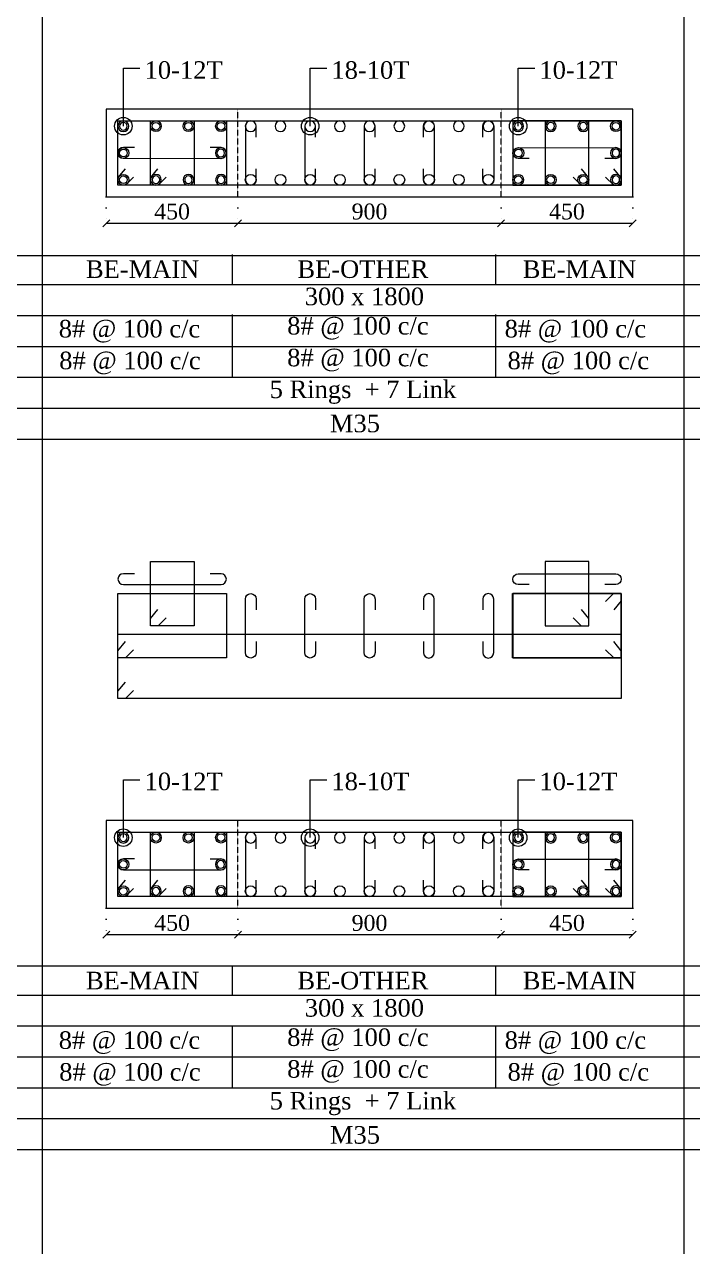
# Model space of a CAD drawing. Header units: millimetres. Extents: x 303 to 27724, y 300 to 68956.
# Drawn here: x 18889 to 21173, y 56484 to 60661 of the extents above; entities that cross this region are included whole.
import ezdxf

# ---------------------------------------------------------------- set-up
doc = ezdxf.new("R2010")
doc.units = ezdxf.units.MM
doc.linetypes.add('( Hidden )', pattern=[0.375, 0.25, -0.125])
doc.linetypes.add('DOT2', pattern=[0.125, 0, -0.125])
doc.layers.get('Defpoints').update_dxf_attribs({"lineweight": 0})
for name, color, linetype, lineweight in [('S-COL. STEEL DIA', 1, 'Continuous', 9), ('S-DIM FOOTING', 7, 'Continuous', 0), ('S-SECTION', 5, 'Continuous', 0), ('S-SECTION MARK', 7, 'Continuous', 0), ('S-SHEET', 7, 'Continuous', 0), ('S-STEEL', 1, 'Continuous', 9), ('S-STEEL-1', 1, 'Continuous', 0), ('S-STEEL-1 C.S.', 106, 'Continuous', 0), ('S-TEXT', 7, 'Continuous', 0)]:
    doc.layers.add(name, color=color, linetype=linetype, lineweight=lineweight)
doc.styles.add('AR', font='ARIALUNI.TTF', dxfattribs={"width": 0.8})
doc.styles.add('S-ROMANS', font='times.ttf')
doc.styles.add('TEXT', font='times.ttf')
doc.dimstyles.new('100', dxfattribs={"dimtxt": 180, "dimasz": 80, "dimexe": 0.18, "dimexo": 0.0625, "dimgap": 1, "dimtad": 1, "dimdec": 0, "dimzin": 0, "dimdsep": 46, "dimtxsty": 'AR', "dimblk": 'DOT', "dimcen": 0.09, "dimse1": 1, "dimse2": 1, "dimclrd": 50, "dimclrt": 256, "dimadec": 0, "dimazin": 0, "dimtfac": 1, "dimtdec": 0, "dimtix": 1, "dimtofl": 0, "dimtmove": 2, "dimatfit": 0, "dimfxl": 1, "dimtolj": 1, "dimtzin": 0, "dimlwd": -1, "dimarcsym": 0})
doc.dimstyles.new('SETU', dxfattribs={"dimtxt": 230, "dimasz": 0.2, "dimexe": 0.1, "dimexo": 0.1, "dimgap": 0.05, "dimtad": 1, "dimdec": 0, "dimzin": 0, "dimdsep": 46, "dimtxsty": 'TEXT', "dimblk": 'OBLIQUE', "dimcen": 0.09, "dimdle": 0.1, "dimclrd": 4, "dimclre": 256, "dimclrt": 256, "dimadec": 1, "dimazin": 0, "dimtfac": 1, "dimtdec": 0, "dimtix": 1, "dimtofl": 0, "dimtmove": 2, "dimatfit": 0, "dimfxl": 1, "dimtolj": 1, "dimtzin": 0, "dimlwd": -1, "dimlwe": -1, "dimarcsym": 1})

# ---------------------------------------------------------------- blocks, each defined once
blk = doc.blocks.new('*U6')
at = {"layer": 'S-COL. STEEL DIA', "lineweight": 5}
for radius in [18.5, 13, 13]:
    blk.add_circle((0, 0), radius, dxfattribs=at)
blk = doc.blocks.new('_Oblique')
at = {"color": 0, "linetype": 'ByBlock', "lineweight": -2}
blk.add_line((-0.5, -0.5), (0.5, 0.5), dxfattribs=at)
blk = doc.blocks.new('*D2259')
at = {"layer": 'Defpoints', "color": 0}
for p in [(19168.8, 57639.9), (19618.8, 57639.9), (19618.8, 57550)]:
    blk.add_point(p, dxfattribs=at)
at = {"layer": 'S-DIM FOOTING', "linetype": 'DOT2', "ltscale": 300}
for p, q in [((19168.8, 57639.8), (19168.8, 57549.9)), ((19618.8, 57639.8), (19618.8, 57549.9))]:
    blk.add_line(p, q, dxfattribs=at)
at = {"layer": 'S-DIM FOOTING', "ltscale": 300}
blk.add_line((19168.7, 57550), (19618.9, 57550), dxfattribs=at)
at = {"layer": 'S-DIM FOOTING', "linetype": 'ByBlock', "xscale": 24, "yscale": 24, "zscale": 24, "rotation": 180}
blk.add_blockref('_Oblique', (19168.8, 57550), dxfattribs=at)
at = {"layer": 'S-DIM FOOTING', "linetype": 'ByBlock', "xscale": 24, "yscale": 24, "zscale": 24}
blk.add_blockref('_Oblique', (19618.8, 57550), dxfattribs=at)
at = {"layer": 'S-DIM FOOTING', "insert": (19393.8, 57589.5), "char_height": 54, "attachment_point": 5, "style": 'TEXT'}
blk.add_mtext('\\A1;450', dxfattribs=at)
blk = doc.blocks.new('*D2260')
at = {"layer": 'Defpoints', "color": 0}
for p in [(19618.8, 57639.9), (20518.8, 57639.9), (20518.8, 57550)]:
    blk.add_point(p, dxfattribs=at)
at = {"layer": 'S-DIM FOOTING', "linetype": 'DOT2', "ltscale": 300}
for p, q in [((19618.8, 57639.8), (19618.8, 57549.9)), ((20518.8, 57639.8), (20518.8, 57549.9))]:
    blk.add_line(p, q, dxfattribs=at)
at = {"layer": 'S-DIM FOOTING', "ltscale": 300}
blk.add_line((19618.7, 57550), (20518.9, 57550), dxfattribs=at)
at = {"layer": 'S-DIM FOOTING', "linetype": 'ByBlock', "xscale": 24, "yscale": 24, "zscale": 24, "rotation": 180}
blk.add_blockref('_Oblique', (19618.8, 57550), dxfattribs=at)
at = {"layer": 'S-DIM FOOTING', "linetype": 'ByBlock', "xscale": 24, "yscale": 24, "zscale": 24}
blk.add_blockref('_Oblique', (20518.8, 57550), dxfattribs=at)
at = {"layer": 'S-DIM FOOTING', "insert": (20068.8, 57589.6), "char_height": 54, "attachment_point": 5, "style": 'TEXT'}
blk.add_mtext('\\A1;900', dxfattribs=at)
blk = doc.blocks.new('*D2261')
at = {"layer": 'Defpoints', "color": 0}
for p in [(20518.8, 57639.9), (20968.8, 57639.9), (20968.8, 57550)]:
    blk.add_point(p, dxfattribs=at)
at = {"layer": 'S-DIM FOOTING', "linetype": 'DOT2', "ltscale": 300}
for p, q in [((20518.8, 57639.8), (20518.8, 57549.9)), ((20968.8, 57639.8), (20968.8, 57549.9))]:
    blk.add_line(p, q, dxfattribs=at)
at = {"layer": 'S-DIM FOOTING', "ltscale": 300}
blk.add_line((20518.7, 57550), (20968.9, 57550), dxfattribs=at)
at = {"layer": 'S-DIM FOOTING', "linetype": 'ByBlock', "xscale": 24, "yscale": 24, "zscale": 24, "rotation": 180}
blk.add_blockref('_Oblique', (20518.8, 57550), dxfattribs=at)
at = {"layer": 'S-DIM FOOTING', "linetype": 'ByBlock', "xscale": 24, "yscale": 24, "zscale": 24}
blk.add_blockref('_Oblique', (20968.8, 57550), dxfattribs=at)
at = {"layer": 'S-DIM FOOTING', "insert": (20743.8, 57589.5), "char_height": 54, "attachment_point": 5, "style": 'TEXT'}
blk.add_mtext('\\A1;450', dxfattribs=at)
blk = doc.blocks.new('*U74')
at = {"layer": 'S-COL. STEEL DIA', "lineweight": 5}
blk.add_circle((0, 0), 18.5, dxfattribs=at)
blk = doc.blocks.new('_Dot')
at = {"linetype": 'ByBlock', "lineweight": -2}
blk.add_line((-0.5, 0), (-1, 0), dxfattribs=at)
at = {"linetype": 'ByBlock', "const_width": 0.5}
blk.add_lwpolyline([(-0.25, 0, 1), (0.25, 0, 1)], format="xyb", close=True, dxfattribs=at)
blk = doc.blocks.new('*D2262')
at = {"layer": 'Defpoints', "color": 0}
for p in [(19168.8, 60071.3), (19618.8, 60071.3), (19618.8, 59981.4)]:
    blk.add_point(p, dxfattribs=at)
at = {"layer": 'S-DIM FOOTING', "linetype": 'DOT2', "ltscale": 300}
for p, q in [((19168.8, 60071.2), (19168.8, 59981.3)), ((19618.8, 60071.2), (19618.8, 59981.3))]:
    blk.add_line(p, q, dxfattribs=at)
at = {"layer": 'S-DIM FOOTING', "ltscale": 300}
blk.add_line((19168.7, 59981.4), (19618.9, 59981.4), dxfattribs=at)
at = {"layer": 'S-DIM FOOTING', "linetype": 'ByBlock', "xscale": 24, "yscale": 24, "zscale": 24, "rotation": 180}
blk.add_blockref('_Oblique', (19168.8, 59981.4), dxfattribs=at)
at = {"layer": 'S-DIM FOOTING', "linetype": 'ByBlock', "xscale": 24, "yscale": 24, "zscale": 24}
blk.add_blockref('_Oblique', (19618.8, 59981.4), dxfattribs=at)
at = {"layer": 'S-DIM FOOTING', "insert": (19393.8, 60020.9), "char_height": 54, "attachment_point": 5, "style": 'TEXT'}
blk.add_mtext('\\A1;450', dxfattribs=at)
blk = doc.blocks.new('*D2263')
at = {"layer": 'Defpoints', "color": 0}
for p in [(19618.8, 60071.3), (20518.8, 60071.3), (20518.8, 59981.4)]:
    blk.add_point(p, dxfattribs=at)
at = {"layer": 'S-DIM FOOTING', "linetype": 'DOT2', "ltscale": 300}
for p, q in [((19618.8, 60071.2), (19618.8, 59981.3)), ((20518.8, 60071.2), (20518.8, 59981.3))]:
    blk.add_line(p, q, dxfattribs=at)
at = {"layer": 'S-DIM FOOTING', "ltscale": 300}
blk.add_line((19618.7, 59981.4), (20518.9, 59981.4), dxfattribs=at)
at = {"layer": 'S-DIM FOOTING', "linetype": 'ByBlock', "xscale": 24, "yscale": 24, "zscale": 24, "rotation": 180}
blk.add_blockref('_Oblique', (19618.8, 59981.4), dxfattribs=at)
at = {"layer": 'S-DIM FOOTING', "linetype": 'ByBlock', "xscale": 24, "yscale": 24, "zscale": 24}
blk.add_blockref('_Oblique', (20518.8, 59981.4), dxfattribs=at)
at = {"layer": 'S-DIM FOOTING', "insert": (20068.8, 60021), "char_height": 54, "attachment_point": 5, "style": 'TEXT'}
blk.add_mtext('\\A1;900', dxfattribs=at)
blk = doc.blocks.new('*D2264')
at = {"layer": 'Defpoints', "color": 0}
for p in [(20518.8, 60071.3), (20968.8, 60071.3), (20968.8, 59981.4)]:
    blk.add_point(p, dxfattribs=at)
at = {"layer": 'S-DIM FOOTING', "linetype": 'DOT2', "ltscale": 300}
for p, q in [((20518.8, 60071.2), (20518.8, 59981.3)), ((20968.8, 60071.2), (20968.8, 59981.3))]:
    blk.add_line(p, q, dxfattribs=at)
at = {"layer": 'S-DIM FOOTING', "ltscale": 300}
blk.add_line((20518.7, 59981.4), (20968.9, 59981.4), dxfattribs=at)
at = {"layer": 'S-DIM FOOTING', "linetype": 'ByBlock', "xscale": 24, "yscale": 24, "zscale": 24, "rotation": 180}
blk.add_blockref('_Oblique', (20518.8, 59981.4), dxfattribs=at)
at = {"layer": 'S-DIM FOOTING', "linetype": 'ByBlock', "xscale": 24, "yscale": 24, "zscale": 24}
blk.add_blockref('_Oblique', (20968.8, 59981.4), dxfattribs=at)
at = {"layer": 'S-DIM FOOTING', "insert": (20743.8, 60020.9), "char_height": 54, "attachment_point": 5, "style": 'TEXT'}
blk.add_mtext('\\A1;450', dxfattribs=at)

msp = doc.modelspace()

# ---------------------------------------------------------------- linework, layer by layer
at = {"layer": 'S-SECTION'}
for points, elevation in [([(20968.8, 60071.3), (20968.8, 60371.3), (19168.8, 60371.3), (19168.8, 60071.3)], -7.8), ([(20968.8, 57639.9), (20968.8, 57939.9), (19168.8, 57939.9), (19168.8, 57639.9)], -7.6)]:
    msp.add_lwpolyline(points, close=True, dxfattribs=dict(at, elevation=elevation))
at = {"layer": 'S-SHEET'}
for p, q in [((18949.8, 68956, 2.2), (18949.8, 299.8, 2.7)), ((21143.4, 68956, 3), (21143.4, 299.8, 3.5)), ((303, 59870.9, 7), (27724.1, 59870.9, 7)), ((19599.2, 59874.1, -2.7), (19599.2, 59774.5, -2.7)), ((20499.2, 59874.1, -2.7), (20499.2, 59774.5, -2.7)), ((303, 59771.4, -1), (27724.1, 59771.4, -1)), ((303, 59666.1, -1), (27724.1, 59666.1, -1)), ((303, 59666.1, -1), (27724.1, 59666.1, -1)), ((19599.2, 59669.3, -2.7), (19599.2, 59458, -2.7)), ((20499.2, 59669.3, -2.7), (20499.2, 59458, -2.7)), ((303, 59560.3, -1), (27724.1, 59560.3, -1)), ((303, 59454.8, -1), (27724.1, 59454.8, -1)), ((303, 59349.3, -1), (27724.1, 59349.3, -1)), ((303, 57442.8, 7.1), (27724.1, 57442.8, 7.1)), ((19599.2, 57442.7, -2.4), (19599.2, 57343.1, -2.4)), ((20499.2, 57442.7, -2.4), (20499.2, 57343.1, -2.4)), ((303, 57343.3, -1), (27724.1, 57343.3, -1)), ((303, 57238.1, -1), (27724.1, 57238.1, -1)), ((303, 57238.1, -1), (27724.1, 57238.1, -1)), ((19599.2, 57237.9, -2.4), (19599.2, 57026.6, -2.4)), ((20499.2, 57237.9, -2.4), (20499.2, 57026.6, -2.4)), ((303, 57132.3, -1), (27724.1, 57132.3, -1)), ((303, 57026.8, -1), (27724.1, 57026.8, -1)), ((303, 56921.3, -1), (27724.1, 56921.3, -1))]:
    msp.add_line(p, q, dxfattribs=at)
at = {"layer": 'S-SHEET', "color": 0}
for p, q in [((303, 59243.8, -1), (27724.1, 59243.8, -1)), ((303, 56815.7, -1), (27724.1, 56815.7, -1))]:
    msp.add_line(p, q, dxfattribs=at)
at = {"layer": 'S-STEEL', "color": 1}
for points, elevation in [([(19262.3, 60138.6), (19234.8, 60111.3), (19208.8, 60111.3), (19208.8, 60331.3), (20929.6, 60331.3), (20929.6, 60111.3), (19208.8, 60111.3), (19208.8, 60136.3), (19234, 60167.2)], -7.8), ([(20875.2, 58688.1), (20902.8, 58715.4), (20928.8, 58715.4), (20928.8, 58495.4), (20558, 58495.4), (20558, 58715.4), (20928.8, 58715.4), (20928.8, 58690.4), (20903.6, 58659.5)], -7.6), ([(19262.3, 58384.6), (19234.8, 58357.3), (19208.8, 58357.3), (19208.8, 58577.3), (20929.6, 58577.3), (20929.6, 58357.3), (19208.8, 58357.3), (19208.8, 58382.3), (19234, 58413.2)], -7.6), ([(19262.3, 57707.2), (19234.8, 57679.9), (19208.8, 57679.9), (19208.8, 57899.9), (20929.6, 57899.9), (20929.6, 57679.9), (19208.8, 57679.9), (19208.8, 57704.9), (19234, 57735.8)], -7.6)]:
    msp.add_lwpolyline(points, dxfattribs=dict(at, elevation=elevation))
at = {"layer": 'S-STEEL', "color": 3}
for points, elevation in [([(19681.2, 60275.1), (19681.2, 60312.9, 1), (19644.3, 60312.9), (19644.3, 60129.8, 1), (19681.2, 60129.8), (19681.2, 60167)], -7.8), ([(19884.4, 60275.1), (19884.4, 60312.9, 1), (19847.5, 60312.9), (19847.5, 60129.8, 1), (19884.4, 60129.8), (19884.4, 60167)], -7.8), ([(20087.6, 60275.1), (20087.6, 60312.9, 1), (20050.7, 60312.9), (20050.7, 60129.8, 1), (20087.6, 60129.8), (20087.6, 60167)], -7.8), ([(20253.2, 60275.1), (20253.2, 60312.9, -1), (20290.1, 60312.9), (20290.1, 60129.8, -1), (20253.2, 60129.8), (20253.2, 60167)], -7.8), ([(20456.4, 60275.1), (20456.4, 60312.9, -1), (20493.3, 60312.9), (20493.3, 60129.8, -1), (20456.4, 60129.8), (20456.4, 60167)], -7.8), ([(19264.9, 60240), (19227.2, 60240, 1), (19227.2, 60203.1), (19561.1, 60202.8, 1), (19561.1, 60239.7), (19523.9, 60239.7)], -8.2), ([(20614.9, 60202.4), (20577.2, 60202.4, -1), (20577.2, 60239.3), (20911.1, 60239.6, -1), (20911.1, 60202.7), (20873.9, 60202.7)], -8.2), ([(19264.9, 58783.5), (19227.2, 58783.5, 1), (19227.2, 58746.6), (19561.1, 58746.3, 1), (19561.1, 58783.2), (19523.9, 58783.2)], -7.9), ([(20614.9, 58746), (20577.2, 58746, -1), (20577.2, 58782.9), (20911.1, 58783.2, -1), (20911.1, 58746.3), (20873.9, 58746.3)], -7.9), ([(19681.2, 58551.5), (19681.2, 58513.8, -1), (19644.3, 58513.8), (19644.3, 58696.9, -1), (19681.2, 58696.9), (19681.2, 58659.6)], -7.6), ([(19884.4, 58551.5), (19884.4, 58513.8, -1), (19847.5, 58513.8), (19847.5, 58696.9, -1), (19884.4, 58696.9), (19884.4, 58659.6)], -7.6), ([(20087.6, 58551.5), (20087.6, 58513.8, -1), (20050.7, 58513.8), (20050.7, 58696.9, -1), (20087.6, 58696.9), (20087.6, 58659.6)], -7.6), ([(20253.2, 58551.5), (20253.2, 58513.8, 1), (20290.1, 58513.8), (20290.1, 58696.9, 1), (20253.2, 58696.9), (20253.2, 58659.6)], -7.6), ([(20456.4, 58551.5), (20456.4, 58513.8, 1), (20493.3, 58513.8), (20493.3, 58696.9, 1), (20456.4, 58696.9), (20456.4, 58659.6)], -7.6), ([(19681.2, 57843.7), (19681.2, 57881.4, 1), (19644.3, 57881.4), (19644.3, 57698.3, 1), (19681.2, 57698.3), (19681.2, 57735.6)], -7.6), ([(19884.4, 57843.7), (19884.4, 57881.4, 1), (19847.5, 57881.4), (19847.5, 57698.3, 1), (19884.4, 57698.3), (19884.4, 57735.6)], -7.6), ([(20087.6, 57843.7), (20087.6, 57881.4, 1), (20050.7, 57881.4), (20050.7, 57698.3, 1), (20087.6, 57698.3), (20087.6, 57735.6)], -7.6), ([(20253.2, 57843.7), (20253.2, 57881.4, -1), (20290.1, 57881.4), (20290.1, 57698.3, -1), (20253.2, 57698.3), (20253.2, 57735.6)], -7.6), ([(20456.4, 57843.7), (20456.4, 57881.4, -1), (20493.3, 57881.4), (20493.3, 57698.3, -1), (20456.4, 57698.3), (20456.4, 57735.6)], -7.6), ([(19264.9, 57808.5), (19227.2, 57808.5, 1), (19227.2, 57771.6), (19561.1, 57771.3, 1), (19561.1, 57808.2), (19523.9, 57808.2)], -7.9), ([(20614.9, 57771), (20577.2, 57771, -1), (20577.2, 57807.9), (20911.1, 57808.2, -1), (20911.1, 57771.3), (20873.9, 57771.3)], -7.9)]:
    msp.add_lwpolyline(points, format="xyb", dxfattribs=dict(at, elevation=elevation))
at = {"layer": 'S-STEEL-1', "color": 6}
for points, elevation in [([(19262.3, 60138.6), (19234.8, 60111.3), (19208.8, 60111.3), (19208.8, 60331.3), (19579.6, 60331.3), (19579.6, 60111.3), (19208.8, 60111.3), (19208.8, 60136.3), (19234, 60167.2)], -7.8), ([(20876, 60138.6), (20903.6, 60111.3), (20929.6, 60111.3), (20929.6, 60331.3), (20558.8, 60331.3), (20558.8, 60111.3), (20929.6, 60111.3), (20929.6, 60136.3), (20904.4, 60167.2)], -7.8), ([(19262.3, 58522.7), (19234.8, 58495.4), (19208.8, 58495.4), (19208.8, 58715.4), (19579.6, 58715.4), (19579.6, 58495.4), (19208.8, 58495.4), (19208.8, 58520.4), (19234, 58551.3)], -7.6), ([(20876, 58522.7), (20903.6, 58495.4), (20929.6, 58495.4), (20929.6, 58715.4), (20558.8, 58715.4), (20558.8, 58495.4), (20929.6, 58495.4), (20929.6, 58520.4), (20904.4, 58551.3)], -7.6), ([(19262.3, 57707.2), (19234.8, 57679.9), (19208.8, 57679.9), (19208.8, 57899.9), (19579.6, 57899.9), (19579.6, 57679.9), (19208.8, 57679.9), (19208.8, 57704.9), (19234, 57735.8)], -7.6), ([(20876, 57707.2), (20903.6, 57679.9), (20929.6, 57679.9), (20929.6, 57899.9), (20558.8, 57899.9), (20558.8, 57679.9), (20929.6, 57679.9), (20929.6, 57704.9), (20904.4, 57735.8)], -7.6)]:
    msp.add_lwpolyline(points, dxfattribs=dict(at, elevation=elevation))
at = {"layer": 'S-STEEL-1', "color": 41}
for points, elevation in [([(19373.6, 60138.6), (19346.1, 60111.3), (19320.1, 60111.3), (19320.1, 60331.3), (19469.5, 60331.3), (19469.5, 60111.3), (19320.1, 60111.3), (19320.1, 60136.3), (19345.3, 60167.2)], -7.8), ([(20764.7, 60138.6), (20792.3, 60111.3), (20818.3, 60111.3), (20818.3, 60331.3), (20668.9, 60331.3), (20668.9, 60111.3), (20818.3, 60111.3), (20818.3, 60136.3), (20793.1, 60167.2)], -7.8), ([(19373.6, 58632.1), (19346.1, 58604.8), (19320.1, 58604.8), (19320.1, 58824.8), (19469.5, 58824.8), (19469.5, 58604.8), (19320.1, 58604.8), (19320.1, 58629.8), (19345.3, 58660.7)], -7.6), ([(20764.7, 58632.1), (20792.3, 58604.8), (20818.3, 58604.8), (20818.3, 58824.8), (20668.9, 58824.8), (20668.9, 58604.8), (20818.3, 58604.8), (20818.3, 58629.8), (20793.1, 58660.7)], -7.6), ([(19373.6, 57707.2), (19346.1, 57679.9), (19320.1, 57679.9), (19320.1, 57899.9), (19469.5, 57899.9), (19469.5, 57679.9), (19320.1, 57679.9), (19320.1, 57704.9), (19345.3, 57735.8)], -7.6), ([(20764.7, 57707.2), (20792.3, 57679.9), (20818.3, 57679.9), (20818.3, 57899.9), (20668.9, 57899.9), (20668.9, 57679.9), (20818.3, 57679.9), (20818.3, 57704.9), (20793.1, 57735.8)], -7.6)]:
    msp.add_lwpolyline(points, dxfattribs=dict(at, elevation=elevation))
at = {"layer": 'S-STEEL-1 C.S.', "color": 8, "linetype": '( Hidden )'}
for p, q in [((19618.8, 60071.3, -7.8), (19618.8, 60371.3, -7.8)), ((20518.8, 60071.3, -7.8), (20518.8, 60371.3, -7.8)), ((19618.8, 57639.9, -7.6), (19618.8, 57939.9, -7.6)), ((20518.8, 57639.9, -7.6), (20518.8, 57939.9, -7.6))]:
    msp.add_line(p, q, dxfattribs=at)

# ---------------------------------------------------------------- block references
at = {"layer": 'S-COL. STEEL DIA', "xscale": -1, "rotation": 180}
for name, p in [('*U6', (19227.2, 60312.9, -7.8)), ('*U74', (19662.7, 60312.9, -7.8)), ('*U74', (19764.3, 60312.9, -7.8)), ('*U74', (19865.9, 60312.9, -7.8)), ('*U74', (19967.6, 60312.9, -7.8)), ('*U74', (20069.2, 60312.9, -7.8)), ('*U74', (20170.8, 60312.9, -7.8)), ('*U74', (20272.4, 60312.9, -7.8)), ('*U74', (20374, 60312.9, -7.8)), ('*U74', (20475.6, 60312.9, -7.8)), ('*U6', (20577.2, 60312.9, -7.8)), ('*U6', (20688.5, 60312.9, -7.8)), ('*U6', (20799.8, 60312.9, -7.8)), ('*U6', (19227.2, 57881.4, -7.6)), ('*U74', (19662.7, 57881.4, -7.6)), ('*U74', (19764.3, 57881.4, -7.6)), ('*U74', (19865.9, 57881.4, -7.6)), ('*U74', (19967.6, 57881.4, -7.6)), ('*U74', (20069.2, 57881.4, -7.6)), ('*U74', (20170.8, 57881.4, -7.6)), ('*U74', (20272.4, 57881.4, -7.6)), ('*U74', (20374, 57881.4, -7.6)), ('*U74', (20475.6, 57881.4, -7.6)), ('*U6', (20577.2, 57881.4, -7.6)), ('*U6', (20688.5, 57881.4, -7.6)), ('*U6', (20799.8, 57881.4, -7.6))]:
    msp.add_blockref(name, p, dxfattribs=at)
at = {"layer": 'S-COL. STEEL DIA', "rotation": 180}
for p in [(19338.5, 60312.9, -7.8), (19449.8, 60312.9, -7.8), (19561.1, 60312.9, -7.8), (20911.1, 60312.9, -7.8), (19338.5, 57881.4, -7.6), (19449.8, 57881.4, -7.6), (19561.1, 57881.4, -7.6), (20911.1, 57881.4, -7.6)]:
    msp.add_blockref('*U6', p, dxfattribs=at)
at = {"layer": 'S-COL. STEEL DIA'}
for name, p in [('*U6', (19227.2, 60221.3, -7.8)), ('*U6', (20578, 60221.3, -7.8)), ('*U6', (19227.2, 60129.8, -7.8)), ('*U74', (19662.7, 60129.8, -7.8)), ('*U74', (19764.3, 60129.8, -7.8)), ('*U74', (19865.9, 60129.8, -7.8)), ('*U74', (19967.6, 60129.8, -7.8)), ('*U74', (20069.2, 60129.8, -7.8)), ('*U74', (20170.8, 60129.8, -7.8)), ('*U74', (20272.4, 60129.8, -7.8)), ('*U74', (20374, 60129.8, -7.8)), ('*U74', (20475.6, 60129.8, -7.8)), ('*U6', (20577.2, 60129.8, -7.8)), ('*U6', (20688.5, 60129.8, -7.8)), ('*U6', (20799.8, 60129.8, -7.8)), ('*U6', (19227.2, 57789.9, -7.6)), ('*U6', (20578, 57789.9, -7.6)), ('*U6', (19227.2, 57698.3, -7.6)), ('*U74', (19662.7, 57698.3, -7.6)), ('*U74', (19764.3, 57698.3, -7.6)), ('*U74', (19865.9, 57698.3, -7.6)), ('*U74', (19967.6, 57698.3, -7.6)), ('*U74', (20069.2, 57698.3, -7.6)), ('*U74', (20170.8, 57698.3, -7.6)), ('*U74', (20272.4, 57698.3, -7.6)), ('*U74', (20374, 57698.3, -7.6)), ('*U74', (20475.6, 57698.3, -7.6)), ('*U6', (20577.2, 57698.3, -7.6)), ('*U6', (20688.5, 57698.3, -7.6)), ('*U6', (20799.8, 57698.3, -7.6))]:
    msp.add_blockref(name, p, dxfattribs=at)
at = {"layer": 'S-COL. STEEL DIA', "xscale": -1}
for p in [(19560.3, 60221.3, -7.8), (20911.1, 60221.3, -7.8), (19338.5, 60129.8, -7.8), (19449.8, 60129.8, -7.8), (19561.1, 60129.8, -7.8), (20911.1, 60129.8, -7.8), (19560.3, 57789.9, -7.6), (20911.1, 57789.9, -7.6), (19338.5, 57698.3, -7.6), (19449.8, 57698.3, -7.6), (19561.1, 57698.3, -7.6), (20911.1, 57698.3, -7.6)]:
    msp.add_blockref('*U6', p, dxfattribs=at)

# ---------------------------------------------------------------- texts
at = {"layer": 'S-TEXT', "color": 7, "style": 'TEXT'}
for s, p in [('10-12T', (19299.8, 60474.9, -7.8)), ('18-10T', (19938.5, 60474.9, -7.8)), ('10-12T', (20649.8, 60474.9, -7.8)), ('10-12T', (19299.8, 58043.5, -7.6)), ('18-10T', (19938.5, 58043.5, -7.6)), ('10-12T', (20649.8, 58043.5, -7.6))]:
    msp.add_text(s, height=60, dxfattribs=at).set_placement(p)
at = {"layer": 'S-TEXT', "style": 'S-ROMANS'}
for s, p in [('BE-MAIN ', (19099.3, 59794.3, -2.7)), ('BE-OTHER', (19822.3, 59794.3, -2.7)), ('BE-MAIN ', (20592.8, 59794.3, -2.7)), ('300 x 1800', (19847.5, 59701.1, -2.7)), ('8# @ 100 c/c', (19006.3, 59590.8, -2.7)), ('8# @ 100 c/c', (19787.3, 59600.8, -2.7)), ('8# @ 100 c/c', (20530.8, 59590.8, -2.7)), ('8# @ 100 c/c', (19007.8, 59482.2, -2.7)), ('8# @ 100 c/c', (19787.3, 59492.2, -2.7)), ('8# @ 100 c/c', (20540.8, 59482.2, -2.7)), ('5 Rings  + 7 Link', (19727.5, 59383.7, -2.7)), ('M35', (19933.4, 59267, -2.7)), ('BE-MAIN ', (19099.3, 57362.9, -2.4)), ('BE-OTHER', (19822.3, 57362.9, -2.4)), ('BE-MAIN ', (20592.8, 57362.9, -2.4)), ('300 x 1800', (19847.5, 57269.6, -2.4)), ('8# @ 100 c/c', (19787.3, 57169.4, -2.4)), ('8# @ 100 c/c', (19006.3, 57159.4, -2.4)), ('8# @ 100 c/c', (20530.8, 57159.4, -2.4)), ('8# @ 100 c/c', (19007.8, 57050.8, -2.4)), ('8# @ 100 c/c', (19787.3, 57060.8, -2.4)), ('8# @ 100 c/c', (20540.8, 57050.8, -2.4)), ('5 Rings  + 7 Link', (19727.5, 56952.3, -2.4)), ('M35', (19933.4, 56835.5, -2.4))]:
    msp.add_text(s, height=60, dxfattribs=at).set_placement(p)

# ---------------------------------------------------------------- dimensions: what is measured, and where the dimension line sits
at = {"layer": 'S-DIM FOOTING', "ltscale": 300}
for base, p1, p2, picture, middle in [((19618.8, 59981.4, -8.2), (19168.8, 60071.3, -7.8), (19618.8, 60071.3, -7.8), '*D2262', (19393.8, 60020.9, -8.2)), ((20518.8, 59981.4, -8.2), (19618.8, 60071.3, -7.8), (20518.8, 60071.3, -7.8), '*D2263', (20068.8, 60021, -8.2)), ((20968.8, 59981.4, -8.2), (20518.8, 60071.3, -7.8), (20968.8, 60071.3, -7.8), '*D2264', (20743.8, 60020.9, -8.2)), ((19618.8, 57550, -7.9), (19168.8, 57639.9, -7.6), (19618.8, 57639.9, -7.6), '*D2259', (19393.8, 57589.5, -7.9)), ((20518.8, 57550, -7.9), (19618.8, 57639.9, -7.6), (20518.8, 57639.9, -7.6), '*D2260', (20068.8, 57589.6, -7.9)), ((20968.8, 57550, -7.9), (20518.8, 57639.9, -7.6), (20968.8, 57639.9, -7.6), '*D2261', (20743.8, 57589.5, -7.9))]:
    dim = msp.add_linear_dim(base=base, p1=p1, p2=p2, angle=180, dimstyle='SETU', override={"dimscale": 1.2, "dimtxt": 45, "dimasz": 20, "dimgap": 10, "dimblk1": 'Oblique', "dimblk2": 'Oblique', "dimsah": 1, "dimclrd": 256, "dimarcsym": 1}, dxfattribs=at)
    dim.commit()
    dim.dimension.update_dxf_attribs({"geometry": picture, "text_midpoint": middle})

# ---------------------------------------------------------------- leaders
at = {"layer": 'S-SECTION MARK'}
for points in [[(19227.2, 60312.9, -7.8), (19227.2, 60510.8, -7.8), (19283.7, 60510.8, -7.8)], [(19865.9, 60312.9, -7.8), (19865.9, 60510.8, -7.8), (19922.4, 60510.8, -7.8)], [(20577.2, 60312.9, -7.8), (20577.2, 60510.8, -7.8), (20633.7, 60510.8, -7.8)], [(19227.2, 57881.4, -7.6), (19227.2, 58079.3, -7.6), (19283.7, 58079.3, -7.6)], [(19865.9, 57881.4, -7.6), (19865.9, 58079.3, -7.6), (19922.4, 58079.3, -7.6)], [(20577.2, 57881.4, -7.6), (20577.2, 58079.3, -7.6), (20633.7, 58079.3, -7.6)]]:
    msp.add_leader(points, dimstyle='100', override={"dimasz": 60, "dimtad": 0, "dimclrd": 256, "dimldrblk": 'DotBlank', "dimfxl": 50, "dimfxlon": 1, "dimarcsym": 1}, dxfattribs=at)

doc.saveas('drawing.dxf')
